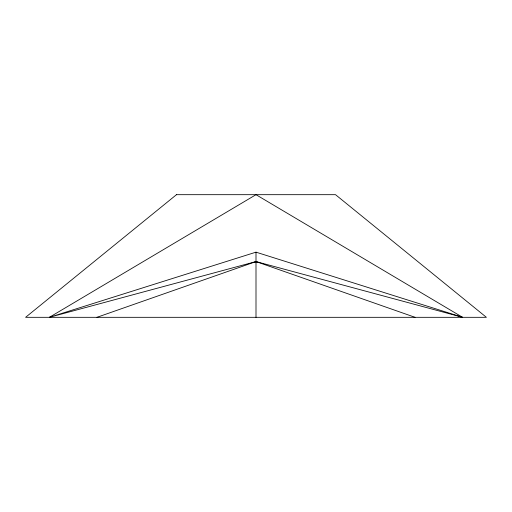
<?xml version="1.0" encoding="UTF-8"?>
<svg xmlns="http://www.w3.org/2000/svg" width="512" height="512" viewBox="0 0 512 512"><rect width="100%" height="100%" fill="white"/><g stroke="black" fill="none" stroke-linecap="round" stroke-linejoin="round"><path stroke-width="0.77" d="M49.382 317.318L256 194.682L462.618 317.318L256 261.574L49.382 317.318L256 252.16L462.618 317.318M254.624 262.387L256 261.574L415.053 317.318M96.947 317.318L256 261.574L257.376 262.387M256 252.16L256 317.318M176.474 194.682L25.6 317.318L486.4 317.318L335.526 194.682L176.474 194.682"/></g></svg>
